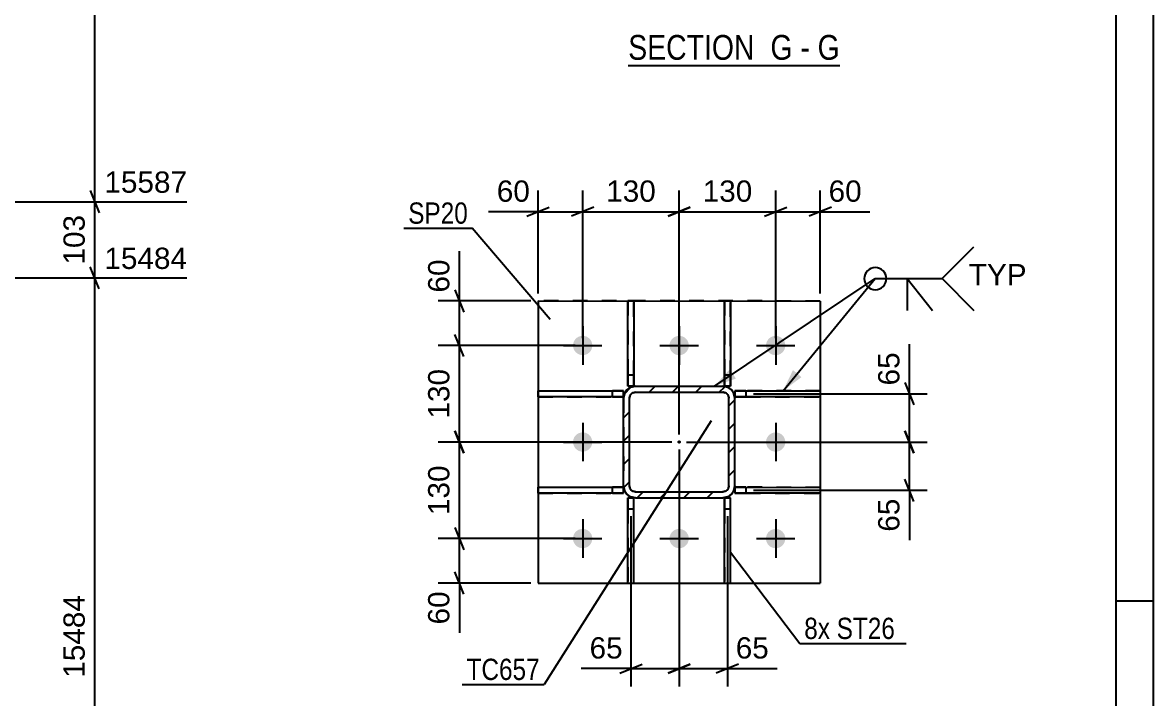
# Model space of a CAD drawing. Header units: millimetres. Extents: x -214 to 627, y -250 to 344.
# Drawn here: x 474.8 to 627.1, y 34.5 to 125.5 of the extents above; entities that cross this region are included whole.
import ezdxf

# ---------------------------------------------------------------- set-up
doc = ezdxf.new("R2010")
doc.units = ezdxf.units.MM
doc.linetypes.add('DXK_LINE_DOT2', pattern=[3.9198, 1.9599, -1.9599])
doc.linetypes.add('DXK_LINE_DOT3', pattern=[5.9187, 2.979, -0.9799, 0.9799, -0.9799])
doc.styles.add('Arial', font='ARIAL.TTF', dxfattribs={"height": 0.2})
doc.styles.add('Arial Narrow', font='ARIALN.TTF', dxfattribs={"height": 0.2})

# ---------------------------------------------------------------- blocks, each defined once
blk = doc.blocks.new('Unknown-284856835-1134')
at = {"color": 5, "linetype": 'Continuous'}
for p, q in [((627.14, -250.46), (627.14, 343.54)), ((622.14, -245.46), (622.14, 338.54)), ((627.14, 47.54), (622.14, 47.54))]:
    blk.add_line(p, q, dxfattribs=at)
blk = doc.blocks.new('Unknown-284856835-24 - 1971')
at = {"color": 6, "linetype": 'Continuous'}
blk.add_line((556.4, 119.71), (584.9, 119.71), dxfattribs=at)
at = {"color": 0, "linetype": 'Continuous'}
for points in [[(574.51, 120.46), (574.51, 123.96), (556.4, 123.96), (556.4, 120.46)], [(578.54, 120.46), (578.54, 123.96), (575.56, 123.96), (575.56, 120.46)], [(580.86, 120.46), (580.86, 123.96), (579.59, 123.96), (579.59, 120.46)], [(584.9, 120.46), (584.9, 123.96), (581.91, 123.96), (581.91, 120.46)]]:
    blk.add_wipeout(points, dxfattribs=at)
at = {"color": 7, "linetype": 'Continuous', "style": 'Arial Narrow'}
for s, p in [('SECTION ', (556.4, 120.46)), ('G', (575.56, 120.46)), ('G', (581.91, 120.46)), ('-', (579.59, 120.46))]:
    blk.add_text(s, height=3.34, dxfattribs=at).set_placement(p)
blk = doc.blocks.new('Bolt-284856835-1619 - 1606')
at = {"linetype": 'Continuous'}
for points in [[(549.67, 83.14), (549.92, 83.23), (550.19, 83.28), (550.46, 83.26), (550.72, 83.2), (550.97, 83.07), (551.18, 82.9), (551.35, 82.69), (551.47, 82.45), (551.54, 82.19), (551.56, 81.92), (551.52, 81.65), (551.42, 81.39), (551.27, 81.17), (551.08, 80.97), (550.86, 80.82), (550.6, 80.73), (550.33, 80.68), (550.06, 80.7), (549.8, 80.76), (549.56, 80.89), (549.34, 81.06), (549.17, 81.27), (549.05, 81.51), (548.98, 81.77), (548.96, 82.04), (549, 82.31), (549.1, 82.57), (549.25, 82.79), (549.44, 82.99)], [(562.67, 83.13), (562.92, 83.23), (563.19, 83.28), (563.46, 83.26), (563.72, 83.19), (563.97, 83.07), (564.18, 82.9), (564.35, 82.69), (564.47, 82.45), (564.54, 82.19), (564.56, 81.91), (564.52, 81.65), (564.42, 81.39), (564.27, 81.16), (564.08, 80.97), (563.86, 80.82), (563.6, 80.72), (563.33, 80.68), (563.06, 80.69), (562.8, 80.76), (562.56, 80.89), (562.34, 81.06), (562.17, 81.27), (562.05, 81.51), (561.98, 81.77), (561.96, 82.04), (562, 82.31), (562.1, 82.56), (562.25, 82.79), (562.44, 82.99)], [(575.67, 83.13), (575.92, 83.23), (576.19, 83.27), (576.46, 83.26), (576.72, 83.19), (576.97, 83.07), (577.18, 82.9), (577.35, 82.69), (577.47, 82.45), (577.54, 82.18), (577.56, 81.91), (577.52, 81.64), (577.42, 81.39), (577.27, 81.16), (577.08, 80.97), (576.86, 80.82), (576.6, 80.72), (576.33, 80.68), (576.06, 80.69), (575.8, 80.76), (575.56, 80.88), (575.34, 81.05), (575.17, 81.26), (575.05, 81.51), (574.98, 81.77), (574.96, 82.04), (575, 82.31), (575.1, 82.56), (575.25, 82.79), (575.44, 82.98)], [(549.67, 70.14), (549.92, 70.23), (550.19, 70.28), (550.46, 70.26), (550.72, 70.2), (550.96, 70.07), (551.18, 69.9), (551.35, 69.69), (551.47, 69.45), (551.54, 69.19), (551.56, 68.92), (551.52, 68.65), (551.42, 68.39), (551.27, 68.17), (551.08, 67.97), (550.85, 67.82), (550.6, 67.73), (550.33, 67.68), (550.06, 67.7), (549.8, 67.76), (549.55, 67.89), (549.34, 68.06), (549.17, 68.27), (549.05, 68.51), (548.98, 68.77), (548.96, 69.04), (549, 69.31), (549.1, 69.57), (549.25, 69.79), (549.44, 69.99)], [(575.67, 70.13), (575.92, 70.23), (576.19, 70.27), (576.46, 70.26), (576.72, 70.19), (576.96, 70.07), (577.18, 69.9), (577.35, 69.69), (577.47, 69.45), (577.54, 69.18), (577.56, 68.91), (577.52, 68.64), (577.42, 68.39), (577.27, 68.16), (577.08, 67.97), (576.85, 67.82), (576.6, 67.72), (576.33, 67.68), (576.06, 67.69), (575.8, 67.76), (575.55, 67.88), (575.34, 68.05), (575.17, 68.26), (575.05, 68.51), (574.98, 68.77), (574.96, 69.04), (575, 69.31), (575.1, 69.56), (575.25, 69.79), (575.44, 69.98)], [(549.66, 57.14), (549.92, 57.23), (550.18, 57.28), (550.46, 57.26), (550.72, 57.2), (550.96, 57.07), (551.17, 56.9), (551.34, 56.69), (551.47, 56.45), (551.54, 56.19), (551.56, 55.92), (551.51, 55.65), (551.42, 55.39), (551.27, 55.17), (551.08, 54.97), (550.85, 54.82), (550.6, 54.73), (550.33, 54.68), (550.06, 54.7), (549.79, 54.76), (549.55, 54.89), (549.34, 55.06), (549.17, 55.27), (549.04, 55.51), (548.97, 55.77), (548.96, 56.04), (549, 56.31), (549.1, 56.57), (549.24, 56.79), (549.44, 56.99)], [(562.66, 57.13), (562.92, 57.23), (563.18, 57.28), (563.46, 57.26), (563.72, 57.19), (563.96, 57.07), (564.17, 56.9), (564.34, 56.69), (564.47, 56.45), (564.54, 56.19), (564.56, 55.91), (564.51, 55.65), (564.42, 55.39), (564.27, 55.16), (564.08, 54.97), (563.85, 54.82), (563.6, 54.72), (563.33, 54.68), (563.06, 54.69), (562.79, 54.76), (562.55, 54.89), (562.34, 55.06), (562.17, 55.27), (562.04, 55.51), (561.97, 55.77), (561.96, 56.04), (562, 56.31), (562.1, 56.56), (562.24, 56.79), (562.44, 56.99)], [(575.66, 57.13), (575.92, 57.23), (576.18, 57.27), (576.46, 57.26), (576.72, 57.19), (576.96, 57.07), (577.17, 56.9), (577.34, 56.69), (577.47, 56.45), (577.54, 56.18), (577.56, 55.91), (577.51, 55.64), (577.42, 55.39), (577.27, 55.16), (577.08, 54.97), (576.85, 54.82), (576.6, 54.72), (576.33, 54.68), (576.06, 54.69), (575.79, 54.76), (575.55, 54.88), (575.34, 55.05), (575.17, 55.26), (575.04, 55.51), (574.97, 55.77), (574.96, 56.04), (575, 56.31), (575.1, 56.56), (575.24, 56.79), (575.44, 56.98)]]:
    blk.add_hatch(color=1, dxfattribs=at).paths.add_polyline_path(points)
at = {"color": 1, "linetype": 'Continuous'}
for p, q in [((550.26, 84.58), (550.26, 79.38)), ((563.26, 84.58), (563.26, 79.38)), ((576.26, 84.58), (576.26, 79.38)), ((547.66, 81.98), (552.86, 81.98)), ((560.66, 81.98), (565.86, 81.98)), ((573.66, 81.98), (578.86, 81.98)), ((550.26, 71.58), (550.26, 66.38)), ((576.26, 71.58), (576.26, 66.38)), ((547.66, 68.98), (552.86, 68.98)), ((573.66, 68.98), (578.86, 68.98)), ((550.26, 58.58), (550.26, 53.38)), ((563.26, 58.58), (563.26, 53.38)), ((576.26, 58.58), (576.26, 53.38)), ((547.66, 55.98), (552.86, 55.98)), ((560.66, 55.98), (565.86, 55.98)), ((573.66, 55.98), (578.86, 55.98))]:
    blk.add_line(p, q, dxfattribs=at)
blk = doc.blocks.new('Part-284856835-1656 - 1606')
at = {"color": 2, "linetype": 'Continuous'}
for p, q in [((544.26, 75.08), (544.26, 75.88)), ((544.26, 75.88), (555.76, 75.88)), ((555.76, 75.08), (544.26, 75.08)), ((555.76, 75.88), (554.26, 75.88)), ((555.76, 75.08), (555.76, 75.88))]:
    blk.add_line(p, q, dxfattribs=at)
at = {"color": 7, "linetype": 'DXK_LINE_DOT2'}
for p, q in [((544.26, 75.88), (554.26, 75.88)), ((544.26, 75.08), (554.26, 75.08)), ((554.26, 75.08), (554.26, 75.88)), ((554.26, 75.08), (555.76, 75.08)), ((555.76, 75.08), (555.76, 75.88)), ((555.76, 75.88), (555.76, 75.88)), ((555.76, 75.08), (555.76, 75.08))]:
    blk.add_line(p, q, dxfattribs=at)
blk = doc.blocks.new('Part-284856835-1661 - 1606')
at = {"color": 2, "linetype": 'Continuous'}
for p, q in [((544.26, 62.08), (544.26, 62.88)), ((544.26, 62.88), (555.76, 62.88)), ((555.76, 62.88), (554.26, 62.88)), ((555.76, 62.08), (555.76, 62.88)), ((555.76, 62.08), (544.26, 62.08))]:
    blk.add_line(p, q, dxfattribs=at)
at = {"color": 7, "linetype": 'DXK_LINE_DOT2'}
for p, q in [((544.26, 62.88), (554.26, 62.88)), ((554.26, 62.08), (554.26, 62.88)), ((555.76, 62.08), (555.76, 62.88)), ((555.76, 62.88), (555.76, 62.88)), ((544.26, 62.08), (554.26, 62.08)), ((554.26, 62.08), (555.76, 62.08)), ((555.76, 62.08), (555.76, 62.08))]:
    blk.add_line(p, q, dxfattribs=at)
blk = doc.blocks.new('Part-284856835-1666 - 1606')
at = {"color": 2, "linetype": 'Continuous'}
for p, q in [((572.26, 75.88), (570.76, 75.88)), ((570.76, 75.88), (582.26, 75.87)), ((570.76, 75.88), (570.76, 75.08)), ((582.26, 75.07), (570.76, 75.08)), ((582.26, 75.87), (582.26, 75.07))]:
    blk.add_line(p, q, dxfattribs=at)
at = {"color": 7, "linetype": 'DXK_LINE_DOT2'}
for p, q in [((570.76, 75.88), (570.76, 75.88)), ((570.76, 75.88), (570.76, 75.08)), ((570.76, 75.08), (572.26, 75.08)), ((570.76, 75.08), (570.76, 75.08)), ((582.26, 75.87), (572.26, 75.88)), ((572.26, 75.88), (572.26, 75.08)), ((572.26, 75.08), (582.26, 75.07))]:
    blk.add_line(p, q, dxfattribs=at)
blk = doc.blocks.new('Part-284856835-1735 - 1606')
at = {"color": 2, "linetype": 'Continuous'}
for p, q in [((544.26, 87.98), (544.26, 87.98)), ((544.26, 87.98), (582.26, 87.97)), ((544.26, 87.98), (544.26, 49.98)), ((582.26, 87.97), (582.26, 87.97)), ((582.26, 87.97), (582.26, 49.97)), ((544.26, 49.98), (544.26, 49.98)), ((544.26, 49.98), (582.26, 49.97)), ((582.26, 49.97), (582.26, 49.97))]:
    blk.add_line(p, q, dxfattribs=at)
at = {"color": 7, "linetype": 'DXK_LINE_DOT2'}
for p, q in [((582.26, 87.97), (544.26, 87.98)), ((544.26, 87.98), (544.26, 49.98)), ((582.26, 87.97), (582.26, 49.97)), ((544.26, 49.98), (582.26, 49.97))]:
    blk.add_line(p, q, dxfattribs=at)
blk = doc.blocks.new('Part-284856835-1671 - 1606')
at = {"color": 2, "linetype": 'Continuous'}
for p, q in [((572.26, 62.88), (570.76, 62.88)), ((570.76, 62.88), (582.26, 62.87)), ((570.76, 62.88), (570.76, 62.08)), ((582.26, 62.87), (582.26, 62.07)), ((582.26, 62.07), (570.76, 62.08))]:
    blk.add_line(p, q, dxfattribs=at)
at = {"color": 7, "linetype": 'DXK_LINE_DOT2'}
for p, q in [((570.76, 62.88), (570.76, 62.88)), ((570.76, 62.88), (570.76, 62.08)), ((582.26, 62.87), (572.26, 62.88)), ((572.26, 62.88), (572.26, 62.08)), ((570.76, 62.08), (572.26, 62.08)), ((570.76, 62.08), (570.76, 62.08)), ((572.26, 62.08), (582.26, 62.07))]:
    blk.add_line(p, q, dxfattribs=at)
blk = doc.blocks.new('Part-284856835-1803 - 1606')
at = {"linetype": 'Continuous'}
h = blk.add_hatch(dxfattribs=at)
h.set_pattern_fill('', scale=0.7, style=0, pattern_type=0)
h.set_pattern_definition([(45, (556.7487, 76.3557), (-1.57154, 1.57154), [])])
h.paths.add_polyline_path([(557.36, 76.48), (556.75, 76.36), (556.23, 76.01), (555.88, 75.49), (555.76, 74.88), (555.76, 63.08), (555.88, 62.47), (556.23, 61.95), (556.75, 61.6), (557.36, 61.48), (569.16, 61.48), (569.77, 61.6), (570.29, 61.94), (570.64, 62.46), (570.76, 63.08), (570.76, 74.88), (570.64, 75.49), (570.29, 76.01), (569.77, 76.35), (569.16, 76.48)])
h.paths.add_polyline_path([(569.16, 75.68), (569.47, 75.61), (569.73, 75.44), (569.9, 75.18), (569.96, 74.88), (569.96, 63.08), (569.9, 62.77), (569.72, 62.51), (569.46, 62.34), (569.16, 62.28), (557.36, 62.28), (557.05, 62.34), (556.79, 62.51), (556.62, 62.77), (556.56, 63.08), (556.56, 74.88), (556.62, 75.18), (556.8, 75.44), (557.05, 75.62), (557.36, 75.68)])
blk.add_hatch(color=246, dxfattribs=at).paths.add_polyline_path([(563.26, 68.88, -1), (563.26, 69.08, -1)])
at = {"color": 2, "linetype": 'Continuous'}
for p, q in [((556.75, 76.36), (557.36, 76.48)), ((557.36, 76.48), (556.75, 76.36)), ((557.36, 76.48), (569.16, 76.48)), ((557.36, 76.48), (569.16, 76.48)), ((569.77, 76.35), (569.16, 76.48)), ((569.17, 76.48), (569.77, 76.35)), ((555.76, 74.88), (555.88, 75.49)), ((555.88, 75.49), (555.76, 74.88)), ((555.76, 63.08), (555.76, 74.88)), ((556.56, 74.88), (556.62, 75.18)), ((556.56, 63.08), (556.56, 74.88)), ((557.05, 75.62), (557.36, 75.68)), ((557.36, 75.68), (569.16, 75.68)), ((569.17, 75.68), (569.16, 75.68)), ((569.16, 75.68), (569.47, 75.61)), ((569.9, 75.18), (569.96, 74.88)), ((569.96, 63.08), (569.96, 74.88)), ((570.76, 74.88), (570.64, 75.49)), ((570.76, 63.08), (570.76, 74.88)), ((555.76, 63.08), (555.88, 62.47)), ((556.62, 62.77), (556.56, 63.08)), ((569.9, 62.77), (569.96, 63.08)), ((569.96, 63.08), (569.9, 62.77)), ((570.64, 62.46), (570.76, 63.08)), ((556.75, 61.6), (557.36, 61.48)), ((557.05, 62.34), (557.36, 62.28)), ((557.36, 62.28), (557.05, 62.34)), ((557.36, 62.28), (569.16, 62.28)), ((557.36, 62.28), (569.16, 62.28)), ((557.36, 61.48), (569.16, 61.48)), ((569.16, 62.28), (569.46, 62.34)), ((569.46, 62.34), (569.16, 62.28)), ((569.16, 61.48), (569.77, 61.6))]:
    blk.add_line(p, q, dxfattribs=at)
at = {"color": 7, "linetype": 'DXK_LINE_DOT2'}
for p, q in [((557.36, 76.48), (557.36, 76.48)), ((569.16, 76.48), (569.16, 76.48)), ((569.16, 76.48), (569.17, 76.48)), ((569.77, 76.35), (569.77, 76.35)), ((555.76, 74.88), (555.76, 63.08)), ((555.76, 74.88), (555.76, 74.88)), ((555.88, 75.49), (555.88, 75.49)), ((556.62, 75.18), (556.56, 74.88)), ((556.56, 74.88), (556.56, 74.88)), ((556.56, 63.08), (556.56, 74.88)), ((556.62, 75.19), (556.62, 75.18)), ((557.36, 75.68), (557.05, 75.62)), ((557.36, 75.68), (557.36, 75.68)), ((557.36, 75.68), (569.16, 75.68)), ((569.16, 75.68), (569.16, 75.68)), ((569.47, 75.62), (569.17, 75.68)), ((569.96, 74.88), (569.9, 75.18)), ((569.96, 74.88), (569.96, 74.88)), ((569.96, 63.08), (569.96, 74.88)), ((570.64, 75.49), (570.76, 74.88)), ((570.76, 63.08), (570.76, 74.88)), ((570.76, 74.88), (570.76, 74.88)), ((555.76, 63.08), (555.76, 63.08)), ((555.88, 62.47), (555.76, 63.08)), ((556.56, 63.08), (556.56, 63.08)), ((556.56, 63.08), (556.62, 62.77)), ((569.9, 62.77), (569.9, 62.77)), ((569.96, 63.08), (569.96, 63.08)), ((570.76, 63.08), (570.64, 62.46)), ((570.76, 63.08), (570.76, 63.08)), ((557.36, 61.48), (556.75, 61.6)), ((557.05, 62.34), (557.05, 62.34)), ((557.36, 62.28), (557.36, 62.28)), ((557.36, 61.48), (569.16, 61.48)), ((557.36, 61.48), (557.36, 61.48)), ((569.16, 62.28), (569.16, 62.28)), ((569.77, 61.6), (569.16, 61.48)), ((569.16, 61.48), (569.16, 61.48))]:
    blk.add_line(p, q, dxfattribs=at)
at = {"color": 7, "linetype": 'DXK_LINE_DOT3'}
blk.add_line((563.26, 68.98), (563.26, 68.98), dxfattribs=at)
at = {"color": 246, "linetype": 'DXK_LINE_DOT2'}
blk.add_line((563.26, 68.98), (563.26, 68.98), dxfattribs=at)
at = {"color": 246, "linetype": 'Continuous'}
blk.add_circle((563.26, 68.98), 0.1, dxfattribs=at)
at = {"color": 2, "linetype": 'Continuous'}
for centre, radius, start, end in [((557.36, 74.88), 1.6, 112.6338, 157.4901), ((557.36, 74.88), 1.6, 112.4901, 157.4901), ((569.16, 74.88), 1.6, 22.4901, 67.4901), ((557.36, 74.88), 0.8, 112.4901, 157.4901), ((569.16, 74.88), 0.8, 22.4901, 67.4901), ((557.36, 63.08), 1.6, 202.4901, 247.4901), ((557.36, 63.08), 0.8, 202.4901, 247.4901), ((569.16, 63.08), 0.8, 292.4901, 337.4901), ((569.16, 63.08), 0.8, 292.4901, 337.4901), ((569.16, 63.08), 1.6, 292.4901, 337.4901)]:
    blk.add_arc(centre, radius, start, end, dxfattribs=at)
at = {"color": 7, "linetype": 'DXK_LINE_DOT2'}
for centre, radius, start, end in [((557.36, 74.88), 1.6, 112.4899, 112.6335), ((569.16, 74.88), 1.6, 22.4901, 67.4901), ((557.36, 74.88), 0.8, 112.4901, 157.4901), ((569.16, 74.88), 0.8, 22.4901, 67.4901), ((557.36, 63.08), 1.6, 202.4901, 247.4901), ((557.36, 63.08), 0.8, 202.4901, 247.4901), ((569.16, 63.08), 1.6, 292.4901, 337.4901)]:
    blk.add_arc(centre, radius, start, end, dxfattribs=at)
blk = doc.blocks.new('Part-284856835-1676 - 1606')
at = {"color": 2, "linetype": 'Continuous'}
for p, q in [((557.16, 87.98), (556.36, 87.98)), ((556.36, 76.48), (556.36, 87.98)), ((557.16, 87.98), (557.16, 76.48)), ((557.16, 76.48), (556.36, 76.48))]:
    blk.add_line(p, q, dxfattribs=at)
at = {"color": 7, "linetype": 'DXK_LINE_DOT2'}
for p, q in [((556.36, 87.98), (556.36, 77.98)), ((557.16, 77.98), (557.16, 87.98)), ((557.16, 77.98), (556.36, 77.98)), ((556.36, 77.98), (556.36, 76.48)), ((557.16, 76.48), (557.16, 77.98)), ((557.16, 76.48), (556.36, 76.48)), ((556.36, 76.48), (556.36, 76.48)), ((557.16, 76.48), (557.16, 76.48))]:
    blk.add_line(p, q, dxfattribs=at)
blk = doc.blocks.new('Part-284856835-1681 - 1606')
at = {"color": 2, "linetype": 'Continuous'}
for p, q in [((570.16, 87.98), (569.36, 87.98)), ((569.36, 76.48), (569.36, 87.98)), ((570.16, 87.98), (570.16, 76.48))]:
    blk.add_line(p, q, dxfattribs=at)
at = {"color": 7, "linetype": 'DXK_LINE_DOT2'}
for p, q in [((569.36, 87.98), (569.36, 77.98)), ((570.16, 77.98), (570.16, 87.98)), ((570.16, 77.98), (569.36, 77.98)), ((569.36, 77.98), (569.36, 76.48)), ((570.16, 76.48), (570.16, 77.98)), ((570.16, 76.48), (569.36, 76.48)), ((570.16, 76.48), (569.36, 76.48)), ((569.36, 76.48), (569.36, 76.48)), ((570.16, 76.48), (570.16, 76.48))]:
    blk.add_line(p, q, dxfattribs=at)
blk = doc.blocks.new('Part-284856835-1686 - 1606')
at = {"color": 2, "linetype": 'Continuous'}
for p, q in [((556.36, 49.98), (556.36, 61.48)), ((556.36, 61.48), (557.16, 61.48)), ((556.36, 61.48), (557.16, 61.48)), ((557.16, 49.98), (557.16, 61.48)), ((556.36, 49.98), (557.16, 49.98))]:
    blk.add_line(p, q, dxfattribs=at)
at = {"color": 7, "linetype": 'DXK_LINE_DOT2'}
for p, q in [((556.36, 61.48), (556.36, 61.48)), ((556.36, 61.48), (556.36, 59.98)), ((557.16, 61.48), (557.16, 61.48)), ((557.16, 59.98), (557.16, 61.48)), ((556.36, 59.98), (556.36, 49.98)), ((556.36, 59.98), (557.16, 59.98)), ((557.16, 49.98), (557.16, 59.98))]:
    blk.add_line(p, q, dxfattribs=at)
blk = doc.blocks.new('Part-284856835-1691 - 1606')
at = {"color": 2, "linetype": 'Continuous'}
for p, q in [((569.36, 49.98), (569.36, 61.48)), ((569.36, 61.48), (570.16, 61.48)), ((570.16, 49.98), (570.16, 61.48)), ((569.36, 49.98), (570.16, 49.98))]:
    blk.add_line(p, q, dxfattribs=at)
at = {"color": 7, "linetype": 'DXK_LINE_DOT2'}
for p, q in [((569.36, 61.48), (569.36, 61.48)), ((569.36, 61.48), (569.36, 59.98)), ((569.36, 61.48), (570.16, 61.48)), ((570.16, 61.48), (570.16, 61.48)), ((570.16, 59.98), (570.16, 61.48)), ((569.36, 59.98), (569.36, 49.98)), ((569.36, 59.98), (570.16, 59.98)), ((570.16, 49.98), (570.16, 59.98))]:
    blk.add_line(p, q, dxfattribs=at)
blk = doc.blocks.new('StraightDimension-284856835-5816 - 5050')
at = {"color": 7, "linetype": 'Continuous'}
for p, q in [((485.13, 89.59), (483.93, 92.59)), ((420.53, 91.09), (496.95, 91.09)), ((484.53, -5.51), (484.53, 91.09)), ((483.93, -4.01), (485.13, -7.01)), ((427.34, -5.51), (488.05, -5.51))]:
    blk.add_line(p, q, dxfattribs=at)
at = {"color": 0, "linetype": 'Continuous'}
for points in [[(497.55, 91.69), (497.55, 95.89), (485.23, 95.89), (485.23, 91.69)], [(488.65, -4.91), (488.65, -0.71), (485.23, -0.71), (485.23, -4.91)]]:
    blk.add_wipeout(points, dxfattribs=at)
at = {"color": 0}
blk.add_wipeout([(483.78, 48.95), (479.58, 48.95), (479.58, 36.63), (483.78, 36.63)], dxfattribs=at)
at = {"color": 3, "linetype": 'Continuous', "style": 'Arial'}
for s, height, p in [('15484', 2.865, (485.83, 92.29)), ('0', 2.87, (485.83, -4.31))]:
    blk.add_text(s, height=height, dxfattribs=at).set_placement(p)
at = {"color": 3, "style": 'Arial'}
blk.add_text('15484', height=2.865, rotation=90.0002, dxfattribs=at).set_placement((483.18, 37.23))
blk = doc.blocks.new('StraightDimension-284856835-5820 - 5050')
at = {"color": 7, "linetype": 'Continuous'}
for p, q in [((485.13, 207.02), (483.93, 210.02)), ((448.72, 208.52), (496.95, 208.52)), ((484.53, 101.35), (484.53, 208.52)), ((483.93, 102.85), (485.13, 99.85)), ((392.34, 101.35), (496.95, 101.35))]:
    blk.add_line(p, q, dxfattribs=at)
at = {"color": 0, "linetype": 'Continuous'}
blk.add_wipeout([(497.55, 209.12), (497.55, 213.32), (485.23, 213.32), (485.23, 209.12)], dxfattribs=at)
at = {"color": 0}
blk.add_wipeout([(483.78, 159.98), (479.58, 159.98), (479.58, 149.89), (483.78, 149.89)], dxfattribs=at)
at = {"color": 3, "linetype": 'Continuous', "style": 'Arial'}
blk.add_text('18707', height=2.865, dxfattribs=at).set_placement((485.83, 209.72))
at = {"color": 3, "style": 'Arial'}
blk.add_text('3120', height=2.865, rotation=90.0002, dxfattribs=at).set_placement((483.18, 150.49))
blk = doc.blocks.new('StraightDimension-284856835-5826 - 5050')
at = {"color": 7, "linetype": 'Continuous'}
for p, q in [((483.93, 102.85), (485.13, 99.85)), ((392.34, 101.35), (496.95, 101.35)), ((484.53, 91.09), (484.53, 101.35)), ((485.13, 89.59), (483.93, 92.59)), ((420.53, 91.09), (496.95, 91.09))]:
    blk.add_line(p, q, dxfattribs=at)
at = {"color": 0, "linetype": 'Continuous'}
blk.add_wipeout([(497.55, 101.95), (497.55, 106.15), (485.23, 106.15), (485.23, 101.95)], dxfattribs=at)
at = {"color": 0}
blk.add_wipeout([(483.78, 100.16), (479.58, 100.16), (479.58, 92.28), (483.78, 92.28)], dxfattribs=at)
at = {"color": 3, "linetype": 'Continuous', "style": 'Arial'}
blk.add_text('15587', height=2.865, dxfattribs=at).set_placement((485.83, 102.55))
at = {"color": 3, "style": 'Arial'}
blk.add_text('103', height=2.865, rotation=90.0002, dxfattribs=at).set_placement((483.18, 92.88))
blk = doc.blocks.new('StraightDimension-284856835-1812 - 1606')
at = {"color": 7, "linetype": 'Continuous'}
for p, q in [((563.26, 67.97), (563.26, 36.07)), ((556.76, 58.98), (556.76, 36.07)), ((555.26, 37.87), (558.26, 39.07)), ((556.76, 38.47), (563.26, 38.47)), ((564.76, 39.07), (561.76, 37.87))]:
    blk.add_line(p, q, dxfattribs=at)
at = {"color": 0}
blk.add_wipeout([(556.23, 39.22), (556.23, 43.42), (550.59, 43.42), (550.59, 39.22)], dxfattribs=at)
at = {"color": 7, "linetype": 'Continuous'}
blk.add_line((556.76, 38.47), (550.06, 38.47), dxfattribs=at)
blk.add_line((556.76, 38.47), (550.06, 38.47), dxfattribs=at)
at = {"color": 3, "style": 'Arial'}
blk.add_text('65', height=2.865, dxfattribs=at).set_placement((551.19, 39.82))
blk = doc.blocks.new('StraightDimension-284856835-1836 - 1606')
at = {"color": 7, "linetype": 'Continuous'}
for p, q in [((534.25, 67.47), (533.05, 70.47)), ((562.26, 68.97), (530.8, 68.97)), ((533.65, 55.98), (533.65, 68.97)), ((533.05, 57.48), (534.25, 54.48)), ((549.26, 55.98), (530.8, 55.98))]:
    blk.add_line(p, q, dxfattribs=at)
at = {"color": 0}
blk.add_wipeout([(532.9, 66.41), (528.7, 66.41), (528.7, 58.54), (532.9, 58.54)], dxfattribs=at)
at = {"color": 3, "style": 'Arial'}
blk.add_text('130', height=2.865, rotation=90.0002, dxfattribs=at).set_placement((532.3, 59.14))
blk = doc.blocks.new('StraightDimension-284856835-1865 - 1606')
at = {"color": 7, "linetype": 'Continuous'}
for p, q in [((544.26, 88.98), (544.26, 102.84)), ((550.26, 82.98), (550.26, 102.84)), ((542.76, 99.39), (545.76, 100.59)), ((551.76, 100.59), (548.76, 99.39)), ((544.26, 99.99), (550.26, 99.99))]:
    blk.add_line(p, q, dxfattribs=at)
at = {"color": 0}
blk.add_wipeout([(543.74, 100.74), (543.74, 104.94), (538.09, 104.94), (538.09, 100.74)], dxfattribs=at)
at = {"color": 7, "linetype": 'Continuous'}
blk.add_line((544.26, 99.99), (537.57, 99.99), dxfattribs=at)
blk.add_line((544.26, 99.99), (537.57, 99.99), dxfattribs=at)
at = {"color": 3, "style": 'Arial'}
blk.add_text('60', height=2.865, dxfattribs=at).set_placement((538.69, 101.34))
blk = doc.blocks.new('StraightDimension-284856835-1860 - 1606')
at = {"color": 7, "linetype": 'Continuous'}
for p, q in [((593.68, 76.98), (594.88, 73.98)), ((573.26, 75.48), (596.68, 75.48)), ((594.28, 68.98), (594.28, 75.48)), ((594.88, 67.48), (593.68, 70.48)), ((564.26, 68.98), (596.68, 68.98))]:
    blk.add_line(p, q, dxfattribs=at)
at = {"color": 0}
blk.add_wipeout([(593.53, 81.65), (589.33, 81.65), (589.33, 76), (593.53, 76)], dxfattribs=at)
at = {"color": 7, "linetype": 'Continuous'}
blk.add_line((594.28, 75.48), (594.28, 82.17), dxfattribs=at)
blk.add_line((594.28, 75.48), (594.28, 82.17), dxfattribs=at)
at = {"color": 3, "style": 'Arial'}
blk.add_text('65', height=2.865, rotation=90.0002, dxfattribs=at).set_placement((592.93, 76.6))
blk = doc.blocks.new('StraightDimension-284856835-1893 - 1606')
at = {"color": 7, "linetype": 'Continuous'}
for p, q in [((563.26, 69.97), (563.26, 102.84)), ((576.26, 82.98), (576.26, 102.84)), ((564.76, 100.59), (561.76, 99.39)), ((574.76, 99.39), (577.76, 100.59)), ((563.26, 99.99), (576.26, 99.99))]:
    blk.add_line(p, q, dxfattribs=at)
at = {"color": 0}
blk.add_wipeout([(573.7, 100.74), (573.7, 104.94), (565.83, 104.94), (565.83, 100.74)], dxfattribs=at)
at = {"color": 3, "style": 'Arial'}
blk.add_text('130', height=2.865, dxfattribs=at).set_placement((566.43, 101.34))
blk = doc.blocks.new('StraightDimension-284856835-1817 - 1606')
at = {"color": 7, "linetype": 'Continuous'}
for p, q in [((533.05, 89.48), (534.25, 86.48)), ((543.26, 87.98), (530.8, 87.98)), ((533.65, 81.98), (533.65, 87.98)), ((534.25, 80.48), (533.05, 83.48)), ((549.26, 81.98), (530.8, 81.98))]:
    blk.add_line(p, q, dxfattribs=at)
at = {"color": 0}
blk.add_wipeout([(532.9, 94.15), (528.7, 94.15), (528.7, 88.51), (532.9, 88.51)], dxfattribs=at)
at = {"color": 7, "linetype": 'Continuous'}
blk.add_line((533.65, 87.98), (533.65, 94.68), dxfattribs=at)
blk.add_line((533.65, 87.98), (533.65, 94.68), dxfattribs=at)
at = {"color": 3, "style": 'Arial'}
blk.add_text('60', height=2.865, rotation=90.0002, dxfattribs=at).set_placement((532.3, 89.11))
blk = doc.blocks.new('StraightDimension-284856835-1883 - 1606')
at = {"color": 7, "linetype": 'Continuous'}
for p, q in [((576.26, 82.98), (576.26, 102.84)), ((582.26, 88.97), (582.26, 102.84)), ((574.76, 99.39), (577.76, 100.59)), ((583.76, 100.59), (580.76, 99.39)), ((576.26, 99.99), (582.26, 99.99))]:
    blk.add_line(p, q, dxfattribs=at)
at = {"color": 0}
blk.add_wipeout([(588.43, 100.74), (588.43, 104.94), (582.79, 104.94), (582.79, 100.74)], dxfattribs=at)
at = {"color": 7, "linetype": 'Continuous'}
blk.add_line((582.26, 99.99), (588.96, 99.99), dxfattribs=at)
blk.add_line((582.26, 99.99), (588.96, 99.99), dxfattribs=at)
at = {"color": 3, "style": 'Arial'}
blk.add_text('60', height=2.865, dxfattribs=at).set_placement((583.39, 101.34))
blk = doc.blocks.new('StraightDimension-284856835-1805 - 1606')
at = {"color": 7, "linetype": 'Continuous'}
for p, q in [((563.26, 67.97), (563.26, 36.07)), ((569.76, 58.98), (569.76, 36.07)), ((561.76, 37.87), (564.76, 39.07)), ((563.26, 38.47), (569.76, 38.47)), ((571.26, 39.07), (568.26, 37.87))]:
    blk.add_line(p, q, dxfattribs=at)
at = {"color": 0}
blk.add_wipeout([(575.93, 39.22), (575.93, 43.42), (570.28, 43.42), (570.28, 39.22)], dxfattribs=at)
at = {"color": 7, "linetype": 'Continuous'}
blk.add_line((569.76, 38.47), (576.45, 38.47), dxfattribs=at)
blk.add_line((569.76, 38.47), (576.45, 38.47), dxfattribs=at)
at = {"color": 3, "style": 'Arial'}
blk.add_text('65', height=2.865, dxfattribs=at).set_placement((570.88, 39.82))
blk = doc.blocks.new('StraightDimension-284856835-1828 - 1606')
at = {"color": 7, "linetype": 'Continuous'}
for p, q in [((534.25, 80.48), (533.05, 83.48)), ((549.26, 81.98), (530.8, 81.98)), ((533.65, 68.97), (533.65, 81.98)), ((533.05, 70.47), (534.25, 67.47)), ((562.26, 68.97), (530.8, 68.97))]:
    blk.add_line(p, q, dxfattribs=at)
at = {"color": 0}
blk.add_wipeout([(532.9, 79.41), (528.7, 79.41), (528.7, 71.54), (532.9, 71.54)], dxfattribs=at)
at = {"color": 3, "style": 'Arial'}
blk.add_text('130', height=2.865, rotation=90.0002, dxfattribs=at).set_placement((532.3, 72.14))
blk = doc.blocks.new('StraightDimension-284856835-1844 - 1606')
at = {"color": 7, "linetype": 'Continuous'}
for p, q in [((533.05, 57.48), (534.25, 54.48)), ((549.26, 55.98), (530.8, 55.98)), ((533.65, 49.98), (533.65, 55.98)), ((534.25, 48.48), (533.05, 51.48)), ((543.26, 49.98), (530.8, 49.98))]:
    blk.add_line(p, q, dxfattribs=at)
at = {"color": 0}
blk.add_wipeout([(532.9, 49.46), (528.7, 49.46), (528.7, 43.81), (532.9, 43.81)], dxfattribs=at)
at = {"color": 7, "linetype": 'Continuous'}
blk.add_line((533.65, 49.98), (533.65, 43.28), dxfattribs=at)
blk.add_line((533.65, 49.98), (533.65, 43.28), dxfattribs=at)
at = {"color": 3, "style": 'Arial'}
blk.add_text('60', height=2.865, rotation=90.0002, dxfattribs=at).set_placement((532.3, 44.41))
blk = doc.blocks.new('StraightDimension-284856835-1855 - 1606')
at = {"color": 7, "linetype": 'Continuous'}
for p, q in [((593.68, 70.48), (594.88, 67.48)), ((564.26, 68.98), (596.68, 68.98)), ((594.28, 62.48), (594.28, 68.98)), ((573.26, 62.48), (596.68, 62.48)), ((594.88, 60.98), (593.68, 63.98))]:
    blk.add_line(p, q, dxfattribs=at)
at = {"color": 0}
blk.add_wipeout([(593.53, 61.95), (589.33, 61.95), (589.33, 56.3), (593.53, 56.3)], dxfattribs=at)
at = {"color": 7, "linetype": 'Continuous'}
blk.add_line((594.28, 62.48), (594.28, 55.78), dxfattribs=at)
blk.add_line((594.28, 62.48), (594.28, 55.78), dxfattribs=at)
at = {"color": 3, "style": 'Arial'}
blk.add_text('65', height=2.865, rotation=90.0002, dxfattribs=at).set_placement((592.93, 56.9))
blk = doc.blocks.new('StraightDimension-284856835-1875 - 1606')
at = {"color": 7, "linetype": 'Continuous'}
for p, q in [((550.26, 82.98), (550.26, 102.84)), ((563.26, 69.97), (563.26, 102.84)), ((551.76, 100.59), (548.76, 99.39)), ((561.76, 99.39), (564.76, 100.59)), ((550.26, 99.99), (563.26, 99.99))]:
    blk.add_line(p, q, dxfattribs=at)
at = {"color": 0}
blk.add_wipeout([(560.7, 100.74), (560.7, 104.94), (552.83, 104.94), (552.83, 100.74)], dxfattribs=at)
at = {"color": 3, "style": 'Arial'}
blk.add_text('130', height=2.865, dxfattribs=at).set_placement((553.43, 101.34))
blk = doc.blocks.new('Mark-284856835-1799 - 1606')
at = {"color": 0}
blk.add_wipeout([(544.48, 36.93), (544.48, 39.93), (534.62, 39.93), (534.62, 36.93)], dxfattribs=at)
blk.add_wipeout([(544.48, 36.93), (544.48, 39.93), (534.62, 39.93), (534.62, 36.93)], dxfattribs=at)
at = {"color": 30, "linetype": 'Continuous'}
for p in [(567.59, 71.82), (534.02, 36.33)]:
    blk.add_line(p, (545.08, 36.33), dxfattribs=at)
at = {"color": 3, "style": 'Arial Narrow'}
blk.add_text('TC657', height=2.863, dxfattribs=at).set_placement((534.62, 36.93))
blk = doc.blocks.new('Mark-284856835-1731 - 1606')
at = {"color": 0}
blk.add_wipeout([(534.79, 98.38), (534.79, 101.38), (526.76, 101.38), (526.76, 98.38)], dxfattribs=at)
blk.add_wipeout([(534.79, 98.38), (534.79, 101.38), (526.76, 101.38), (526.76, 98.38)], dxfattribs=at)
at = {"color": 30, "linetype": 'Continuous'}
for p in [(526.16, 97.78), (545.9, 85.47)]:
    blk.add_line(p, (535.39, 97.78), dxfattribs=at)
at = {"color": 3, "style": 'Arial Narrow'}
blk.add_text('SP20', height=2.863, dxfattribs=at).set_placement((526.76, 98.38))
blk = doc.blocks.new('WeldMark-284856835-1901 - 1606')
at = {"linetype": 'Continuous'}
for points in [[(570.91, 77.53), (568, 76.48), (570.08, 78.78)], [(579.74, 77.72), (577.26, 75.88), (578.59, 78.67)]]:
    blk.add_hatch(color=30, dxfattribs=at).paths.add_polyline_path(points)
at = {"color": 30, "linetype": 'Continuous'}
for p, q in [((568, 76.48), (589.68, 90.98)), ((577.26, 75.88), (589.68, 90.98)), ((589.68, 90.98), (598.68, 90.98))]:
    blk.add_line(p, q, dxfattribs=at)
at = {"color": 3, "linetype": 'Continuous'}
for q in [(597.39, 86.69), (593.96, 86.69)]:
    blk.add_line((593.96, 90.98), q, dxfattribs=at)
for start, end in [(90, 270), (270, 90)]:
    blk.add_arc((589.68, 90.98), 1.5, start, end, dxfattribs=at)
at = {"color": 0, "linetype": 'Continuous'}
blk.add_wipeout([(610.05, 90.08), (610.05, 93.08), (602.28, 93.08), (602.28, 90.08)], dxfattribs=at)
blk.add_wipeout([(610.05, 90.08), (610.05, 93.08), (602.28, 93.08), (602.28, 90.08)], dxfattribs=at)
at = {"color": 3, "linetype": 'Continuous'}
for q in [(602.96, 95.26), (602.96, 86.69)]:
    blk.add_line((598.68, 90.98), q, dxfattribs=at)
at = {"color": 3, "linetype": 'Continuous', "style": 'Arial'}
blk.add_text('TYP', height=2.865, dxfattribs=at).set_placement((602.28, 90.08))
blk = doc.blocks.new('MarkSet-284856835-1957 - 1606')
at = {"color": 0}
for points in [[(583.58, 42.45), (583.58, 45.45), (580.11, 45.45), (580.11, 42.45)], [(592.34, 42.45), (592.34, 45.45), (584.48, 45.45), (584.48, 42.45)]]:
    blk.add_wipeout(points, dxfattribs=at)
for points in [[(583.58, 42.45), (583.58, 45.45), (580.11, 45.45), (580.11, 42.45)], [(592.34, 42.45), (592.34, 45.45), (584.48, 45.45), (584.48, 42.45)]]:
    blk.add_wipeout(points, dxfattribs=at)
at = {"color": 30, "linetype": 'Continuous'}
for p, q in [((570.16, 54.16), (579.51, 41.85)), ((579.51, 41.85), (593.84, 41.85))]:
    blk.add_line(p, q, dxfattribs=at)
at = {"color": 3, "style": 'Arial Narrow'}
for s, p in [('8x', (580.11, 42.45)), ('ST26', (584.48, 42.45))]:
    blk.add_text(s, height=2.863, dxfattribs=at).set_placement(p)

msp = doc.modelspace()

# ---------------------------------------------------------------- block references
for name in ['Unknown-284856835-1134', 'Part-284856835-1735 - 1606', 'Part-284856835-1676 - 1606', 'Part-284856835-1681 - 1606', 'Bolt-284856835-1619 - 1606', 'Part-284856835-1803 - 1606', 'Part-284856835-1656 - 1606', 'Part-284856835-1666 - 1606', 'Part-284856835-1661 - 1606', 'Part-284856835-1671 - 1606', 'Part-284856835-1686 - 1606', 'Part-284856835-1691 - 1606']:
    msp.add_blockref(name, (0, 0))

# ---------------------------------------------------------------- next in the draw order: block references
for name in ['StraightDimension-284856835-5820 - 5050', 'Unknown-284856835-24 - 1971', 'StraightDimension-284856835-1865 - 1606', 'StraightDimension-284856835-5816 - 5050', 'StraightDimension-284856835-1812 - 1606']:
    msp.add_blockref(name, (0, 0))

# ---------------------------------------------------------------- next in the draw order: block references
for name in ['StraightDimension-284856835-5826 - 5050', 'StraightDimension-284856835-1817 - 1606', 'StraightDimension-284856835-1860 - 1606', 'StraightDimension-284856835-1836 - 1606']:
    msp.add_blockref(name, (0, 0))

# ---------------------------------------------------------------- next in the draw order: block references
for name in ['StraightDimension-284856835-1893 - 1606', 'Mark-284856835-1731 - 1606', 'StraightDimension-284856835-1805 - 1606', 'StraightDimension-284856835-1844 - 1606']:
    msp.add_blockref(name, (0, 0))

# ---------------------------------------------------------------- next in the draw order: block references
for name in ['StraightDimension-284856835-1883 - 1606', 'StraightDimension-284856835-1828 - 1606', 'StraightDimension-284856835-1855 - 1606', 'MarkSet-284856835-1957 - 1606']:
    msp.add_blockref(name, (0, 0))

# ---------------------------------------------------------------- next in the draw order: block references
for name in ['StraightDimension-284856835-1875 - 1606', 'WeldMark-284856835-1901 - 1606']:
    msp.add_blockref(name, (0, 0))

# ---------------------------------------------------------------- next in the draw order: block references
msp.add_blockref('Mark-284856835-1799 - 1606', (0, 0))

doc.saveas('drawing.dxf')
